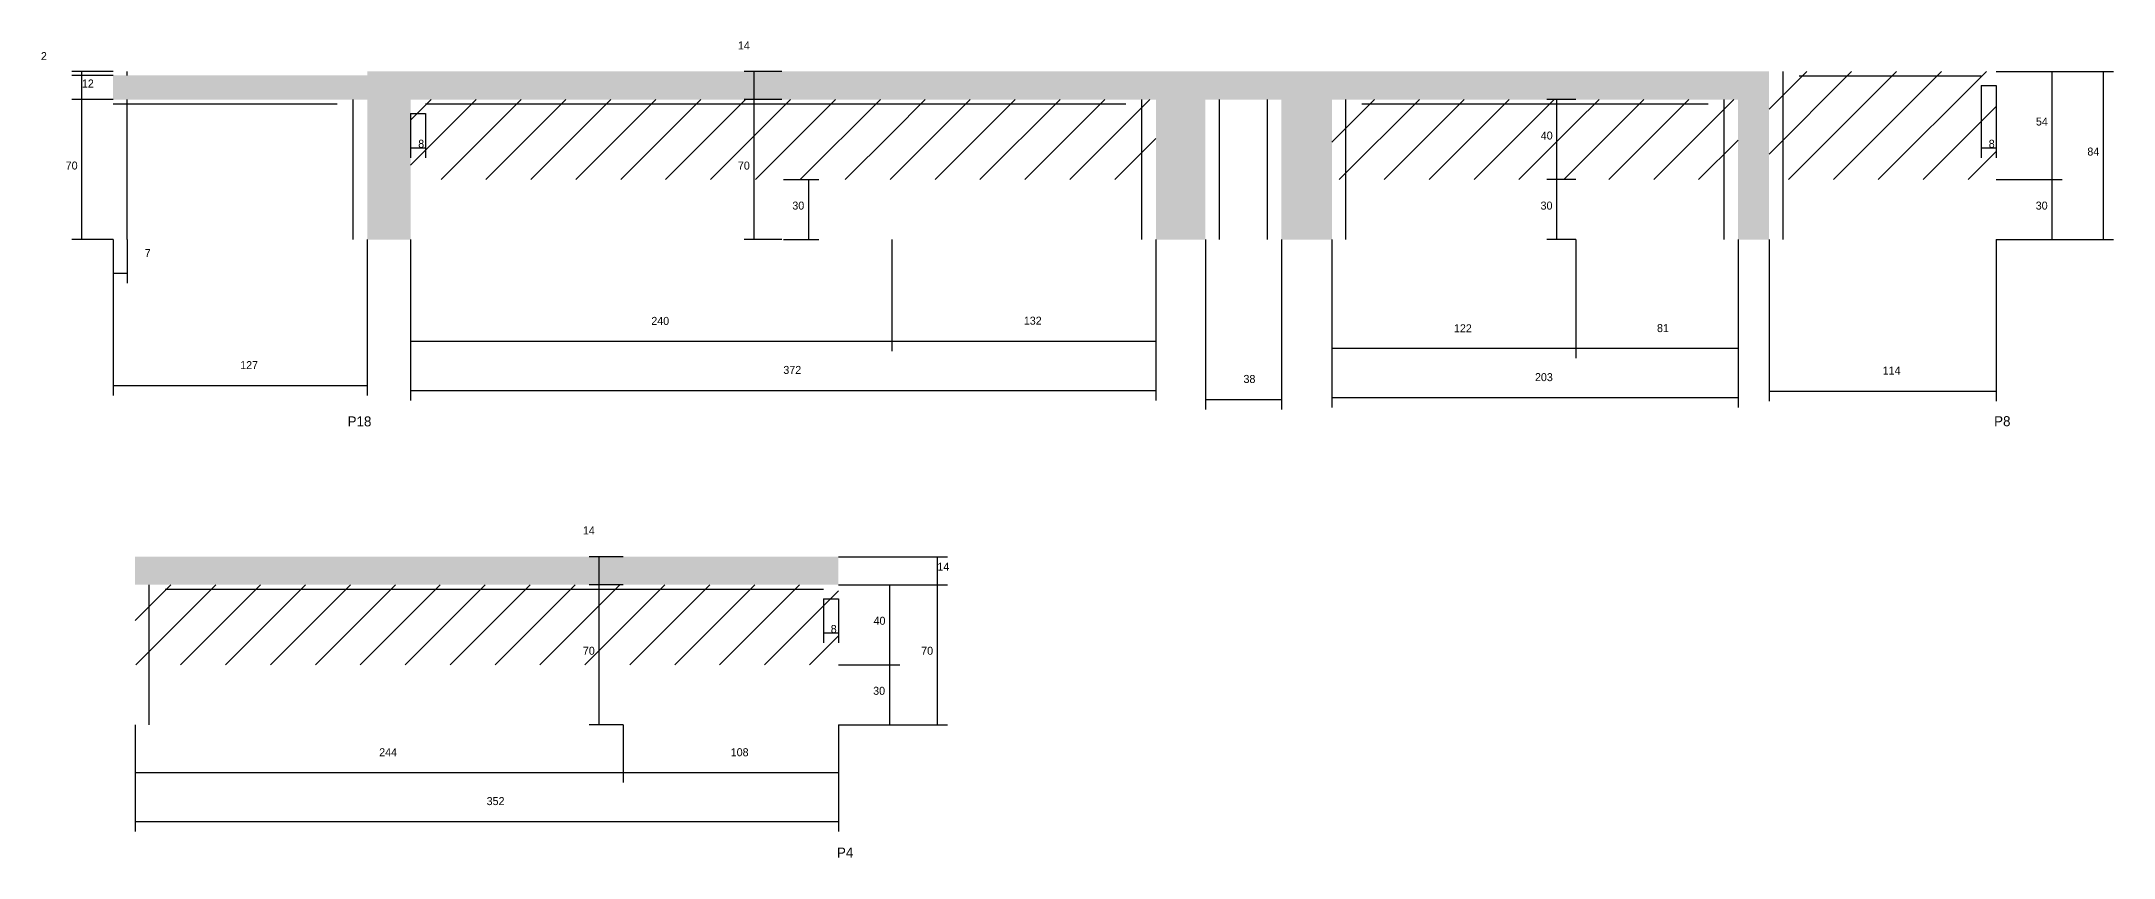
# Model space of a CAD drawing. Header units: metres. Extents: x 82257 to 131033, y 26891 to 28193.
# Drawn here: x 129177 to 130212, y 27785 to 28193 of the extents above; entities that cross this region are included whole.
import ezdxf

# ---------------------------------------------------------------- set-up
doc = ezdxf.new("R2010")
doc.units = ezdxf.units.M
for name, color, linetype in [('COTA', 241, 'Continuous'), ('Hachura', 253, 'Continuous'), ('NOMENCLATURA', 7, 'Continuous'), ('SARR_2.2x7', 40, 'Continuous')]:
    doc.layers.add(name, color=color, linetype=linetype)

msp = doc.modelspace()

# ---------------------------------------------------------------- hatches: boundary and pattern name
at = {"layer": 'COTA'}
h = msp.add_hatch(dxfattribs=at)
h.set_pattern_fill('AR-CONC', scale=0.03)
h.paths.add_polyline_path([(129758.4, 28163.9), (129796.4, 28163.9), (129796.4, 28093.9), (129821.6, 28093.9), (129821.6, 28163.9), (130024.6, 28163.9), (130024.6, 28093.9), (130040.1, 28093.9), (130040.1, 28177.9), (129339.4, 28177.9), (129339.4, 28175.9), (129212.4, 28175.9), (129212.4, 28163.9), (129339.4, 28163.9), (129339.4, 28093.9), (129361.1, 28093.9), (129361.1, 28163.9), (129733.6, 28163.9), (129733.6, 28093.9), (129758.4, 28093.9)])
h = msp.add_hatch(dxfattribs=at)
h.set_pattern_fill('AR-CONC', scale=0.03)
h.paths.add_polyline_path([(129223.4, 27935.5), (129223.4, 27921.5), (129574.9, 27921.5), (129574.9, 27935.5)])
at = {"layer": 'Hachura'}
h = msp.add_hatch(dxfattribs=at)
h.set_pattern_fill('ANSI31', scale=5)
h.paths.add_polyline_path([(130153.6, 28123.9), (130153.6, 28177.9), (130040.1, 28177.9), (130040.1, 28123.9)])
h = msp.add_hatch(dxfattribs=at)
h.set_pattern_fill('ANSI31', scale=5)
h.paths.add_polyline_path([(129601.6, 28123.9), (129601.6, 28163.9), (129361.1, 28163.9), (129361.1, 28123.9)])
h = msp.add_hatch(dxfattribs=at)
h.set_pattern_fill('ANSI31', scale=5)
h.paths.add_polyline_path([(129733.6, 28123.9), (129733.6, 28163.9), (129601.6, 28163.9), (129601.6, 28123.9)])
h = msp.add_hatch(dxfattribs=at)
h.set_pattern_fill('ANSI31', scale=5)
h.paths.add_polyline_path([(129821.6, 28163.9), (129821.6, 28123.9), (129943.6, 28123.9), (129943.6, 28163.9)])
h = msp.add_hatch(dxfattribs=at)
h.set_pattern_fill('ANSI31', scale=5)
h.paths.add_polyline_path([(130024.6, 28123.9), (130024.6, 28163.9), (129943.6, 28163.9), (129943.6, 28123.9)])
h = msp.add_hatch(dxfattribs=at)
h.set_pattern_fill('ANSI31', scale=5)
h.paths.add_polyline_path([(129223.4, 27921.5), (129223.4, 27881.5), (129467.4, 27881.5), (129467.4, 27921.5)])
h = msp.add_hatch(dxfattribs=at)
h.set_pattern_fill('ANSI31', scale=5)
h.paths.add_polyline_path([(129574.9, 27881.5), (129574.9, 27921.5), (129467.4, 27921.5), (129467.4, 27881.5)])

# ---------------------------------------------------------------- linework, layer by layer
at = {"layer": 'COTA'}
for p, q in [((129212.4, 28177.9), (129191.8, 28177.9)), ((129212.4, 28175.9), (129191.8, 28175.9)), ((129212.4, 28175.9), (129191.8, 28175.9)), ((129196.8, 28175.9), (129196.8, 28177.9)), ((129196.8, 28163.9), (129196.8, 28175.9)), ((129546.6, 28177.9), (129527.8, 28177.9)), ((129532.8, 28163.9), (129532.8, 28177.9)), ((130153.6, 28177.9), (130212.3, 28177.9)), ((130153.6, 28177.9), (130186.6, 28177.9)), ((130181.6, 28123.9), (130181.6, 28177.9)), ((130207.3, 28093.9), (130207.3, 28177.9)), ((129212.4, 28163.9), (129191.8, 28163.9)), ((129212.4, 28163.9), (129191.8, 28163.9)), ((129196.8, 28093.9), (129196.8, 28163.9)), ((129546.6, 28163.9), (129527.8, 28163.9)), ((129546.6, 28163.9), (129527.8, 28163.9)), ((129532.8, 28093.9), (129532.8, 28163.9)), ((129943.6, 28163.9), (129929.1, 28163.9)), ((129934.1, 28123.9), (129934.1, 28163.9)), ((130146.1, 28170.9), (130146.1, 28134.8)), ((130153.6, 28170.9), (130153.6, 28134.8)), ((129361.1, 28156.9), (129361.1, 28134.8)), ((129368.6, 28156.9), (129368.6, 28134.8)), ((129361.1, 28139.8), (129368.6, 28139.8)), ((130146.1, 28139.8), (130153.6, 28139.8)), ((129547.4, 28123.9), (129565.1, 28123.9)), ((129560.1, 28093.9), (129560.1, 28123.9)), ((129943.6, 28123.9), (129929.1, 28123.9)), ((129943.6, 28123.9), (129929.1, 28123.9)), ((129934.1, 28093.9), (129934.1, 28123.9)), ((130153.6, 28123.9), (130186.6, 28123.9)), ((130153.6, 28123.9), (130186.6, 28123.9)), ((130181.6, 28093.9), (130181.6, 28123.9)), ((129212.4, 28093.9), (129191.8, 28093.9)), ((129212.4, 28093.9), (129212.4, 28016.1)), ((129212.4, 28093.9), (129212.4, 28072.2)), ((129219.4, 28093.9), (129219.4, 28072.2)), ((129339.4, 28093.9), (129339.4, 28016.1)), ((129361.1, 28093.9), (129361.1, 28038.2)), ((129361.1, 28093.9), (129361.1, 28013.6)), ((129546.6, 28093.9), (129527.8, 28093.9)), ((129547.4, 28093.9), (129565.1, 28093.9)), ((129601.6, 28093.9), (129601.6, 28038.2)), ((129601.6, 28093.9), (129601.6, 28038.2)), ((129733.6, 28093.9), (129733.6, 28038.2)), ((129733.6, 28093.9), (129733.6, 28013.6)), ((129758.4, 28093.9), (129758.4, 28009)), ((129796.4, 28093.9), (129796.4, 28009)), ((129821.6, 28093.9), (129821.6, 28034.6)), ((129821.6, 28093.9), (129821.6, 28010)), ((129943.6, 28093.9), (129929.1, 28093.9)), ((129943.6, 28093.9), (129943.6, 28034.6)), ((129943.6, 28093.9), (129943.6, 28034.6)), ((130024.6, 28093.9), (130024.6, 28034.6)), ((130024.6, 28093.9), (130024.6, 28010)), ((130040.1, 28093.9), (130040.1, 28013.2)), ((130153.6, 28093.9), (130153.6, 28013.2)), ((130153.6, 28093.9), (130212.3, 28093.9)), ((130153.6, 28093.9), (130186.6, 28093.9)), ((129212.4, 28077.2), (129219.4, 28077.2)), ((129361.1, 28043.2), (129601.6, 28043.2)), ((129601.6, 28043.2), (129733.6, 28043.2)), ((129821.6, 28039.6), (129943.6, 28039.6)), ((129943.6, 28039.6), (130024.6, 28039.6)), ((129212.4, 28021.1), (129339.4, 28021.1)), ((129361.1, 28018.6), (129733.6, 28018.6)), ((130040.1, 28018.2), (130153.6, 28018.2)), ((129758.4, 28014), (129796.4, 28014)), ((129821.6, 28015), (130024.6, 28015)), ((129467.4, 27935.5), (129450.3, 27935.5)), ((129455.3, 27921.5), (129455.3, 27935.5)), ((129574.9, 27935.5), (129629.4, 27935.5)), ((129624.4, 27921.5), (129624.4, 27935.5)), ((129467.4, 27921.5), (129450.3, 27921.5)), ((129467.4, 27921.5), (129450.3, 27921.5)), ((129455.3, 27851.5), (129455.3, 27921.5)), ((129567.4, 27914.5), (129567.4, 27892.4)), ((129574.9, 27921.5), (129629.4, 27921.5)), ((129574.9, 27921.5), (129629.4, 27921.5)), ((129574.9, 27921.5), (129605.6, 27921.5)), ((129574.9, 27914.5), (129574.9, 27892.4)), ((129600.6, 27881.5), (129600.6, 27921.5)), ((129624.4, 27851.5), (129624.4, 27921.5)), ((129567.4, 27897.4), (129574.9, 27897.4)), ((129574.9, 27881.5), (129605.6, 27881.5)), ((129574.9, 27881.5), (129605.6, 27881.5)), ((129600.6, 27851.5), (129600.6, 27881.5)), ((129223.4, 27851.5), (129223.4, 27822.7)), ((129223.4, 27851.5), (129223.4, 27798.2)), ((129467.4, 27851.5), (129450.3, 27851.5)), ((129467.4, 27851.5), (129467.4, 27822.7)), ((129467.4, 27851.5), (129467.4, 27822.7)), ((129574.9, 27851.5), (129574.9, 27822.7)), ((129574.9, 27851.5), (129574.9, 27798.2)), ((129574.9, 27851.5), (129629.4, 27851.5)), ((129574.9, 27851.5), (129605.6, 27851.5)), ((129223.4, 27827.7), (129467.4, 27827.7)), ((129467.4, 27827.7), (129574.9, 27827.7)), ((129223.4, 27803.2), (129574.9, 27803.2))]:
    msp.add_line(p, q, dxfattribs=at)
at = {"layer": 'SARR_2.2x7'}
for p, q in [((129219.4, 28175.9), (129219.4, 28177.9)), ((130047.1, 28093.9), (130047.1, 28177.9)), ((130055.1, 28175.7), (130146.1, 28175.7)), ((129212.4, 28161.7), (129324.4, 28161.7)), ((129219.4, 28093.9), (129219.4, 28163.9)), ((129332.4, 28093.9), (129332.4, 28163.9)), ((129368.6, 28161.7), (129601.6, 28161.7)), ((129601.6, 28161.7), (129718.6, 28161.7)), ((129726.6, 28093.9), (129726.6, 28163.9)), ((129765.4, 28093.9), (129765.4, 28163.9)), ((129789.4, 28093.9), (129789.4, 28163.9)), ((129828.6, 28093.9), (129828.6, 28163.9)), ((129836.6, 28161.7), (129943.6, 28161.7)), ((129943.6, 28161.7), (130009.6, 28161.7)), ((130017.6, 28093.9), (130017.6, 28163.9)), ((130146.1, 28170.9), (130153.6, 28170.9)), ((129361.1, 28156.9), (129368.6, 28156.9)), ((129230.4, 27851.5), (129230.4, 27921.5)), ((129238.4, 27919.3), (129467.4, 27919.3)), ((129467.4, 27919.3), (129567.4, 27919.3)), ((129567.4, 27914.5), (129574.9, 27914.5))]:
    msp.add_line(p, q, dxfattribs=at)

# ---------------------------------------------------------------- texts
at = {"layer": 'COTA'}
for s, p in [('14', (129524.7, 28188.9)), ('2', (129176.3, 28183.6)), ('12', (129196.8, 28169.9)), ('54', (130173.5, 28150.9)), ('8', (129364.9, 28139.8)), ('40', (129926, 28143.9)), ('8', (130149.9, 28139.8)), ('70', (129188.7, 28128.9)), ('70', (129524.7, 28128.9)), ('84', (130199.2, 28135.9)), ('30', (129551.9, 28108.9)), ('30', (129925.9, 28108.9)), ('30', (130173.4, 28108.9)), ('7', (129228.2, 28085.2)), ('240', (129481.4, 28051.3)), ('132', (129667.6, 28051.4)), ('122', (129882.6, 28047.6)), ('81', (129984.1, 28047.7)), ('127', (129275.9, 28029.2)), ('372', (129547.4, 28026.8)), ('203', (129923.1, 28023.2)), ('114', (130096.9, 28026.5)), ('38', (129777.4, 28022.3)), ('14', (129447.2, 27946.6)), ('14', (129624.4, 27928.5)), ('40', (129592.5, 27901.5)), ('8', (129571.1, 27897.4)), ('70', (129447.2, 27886.5)), ('70', (129616.3, 27886.5)), ('30', (129592.3, 27866.5)), ('244', (129345.4, 27835.8)), ('108', (129521.1, 27835.8)), ('352', (129399.1, 27811.4))]:
    msp.add_text(s, height=4, dxfattribs=at).set_placement(p)
at = {"layer": 'NOMENCLATURA'}
for s, p in [('P18', (129329.6, 28000.6)), ('P8', (130152.6, 28000.7)), ('P4', (129574.2, 27785.2))]:
    msp.add_text(s, height=5, dxfattribs=at).set_placement(p)

doc.saveas('drawing.dxf')
